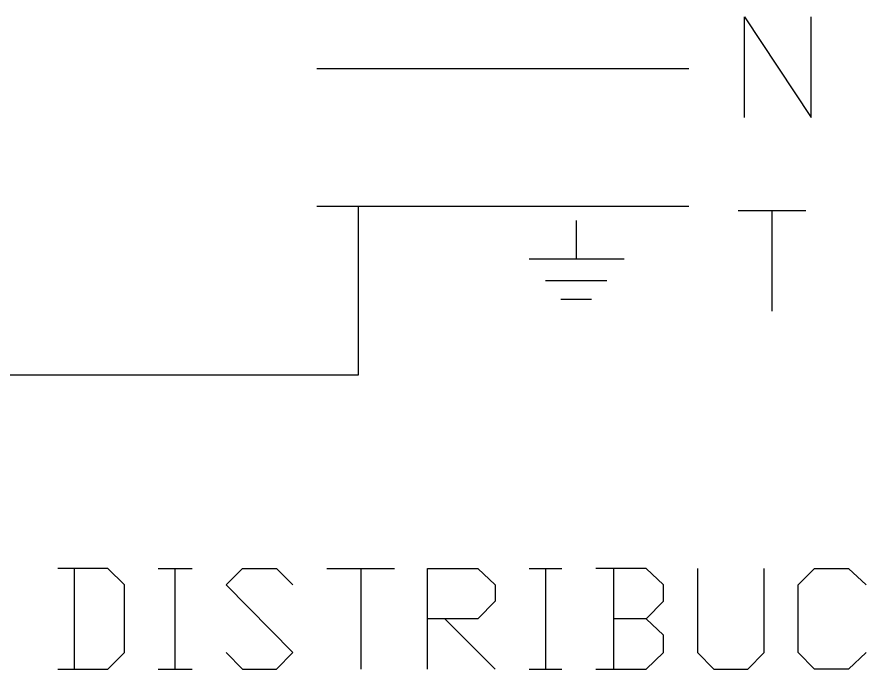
# Model space of a CAD drawing. Header units: metres. Extents: x 0 to 32.6, y 0 to 21.3.
# Drawn here: x 3.507 to 4.289, y 18.778 to 19.379 of the extents above; entities that cross this region are included whole.
import ezdxf

# ---------------------------------------------------------------- set-up
doc = ezdxf.new("R2010")
doc.units = ezdxf.units.M
doc.layers.add('TABLA', color=7, linetype='Continuous')

msp = doc.modelspace()

# ---------------------------------------------------------------- linework, layer by layer
at = {"layer": 'TABLA'}
for p, q in [((3.78313, 19.33166), (4.12581, 19.33166)), ((3.78313, 19.20466), (4.12581, 19.20466)), ((4.17116, 19.20063), (4.23365, 19.20063)), ((4.20241, 19.20063), (4.20241, 19.10791)), ((4.02199, 19.19156), (4.02199, 19.15629)), ((3.97866, 19.15629), (4.06634, 19.15629)), ((3.99377, 19.13613), (4.05021, 19.13613)), ((4.00788, 19.11899), (4.0361, 19.11899)), ((3.55938, 18.87105), (3.55938, 18.77833)), ((3.63698, 18.87105), (3.66823, 18.87105)), ((3.6521, 18.87105), (3.6521, 18.77833)), ((3.7922, 18.87105), (3.85469, 18.87105)), ((3.82344, 18.87105), (3.82344, 18.77833)), ((3.97866, 18.87105), (4.00889, 18.87105)), ((3.99377, 18.87105), (3.99377, 18.77833)), ((4.05626, 18.87105), (4.05626, 18.77833)), ((3.90105, 18.82469), (3.94741, 18.77833)), ((3.63698, 18.77833), (3.66823, 18.77833)), ((3.97866, 18.77833), (4.00889, 18.77833))]:
    msp.add_line(p, q, dxfattribs=at)
for points in [[(4.17721, 19.2863), (4.17721, 19.37903), (4.23869, 19.2863), (4.23869, 19.37903)], [(1.76736, 19.04945), (3.82143, 19.04945), (3.82143, 19.20466)], [(3.54426, 18.77833), (3.59062, 18.77833), (3.60574, 18.79345), (3.60574, 18.85594), (3.59062, 18.87105), (3.54426, 18.87105)], [(3.69947, 18.79345), (3.71459, 18.77833), (3.74583, 18.77833), (3.76095, 18.79345), (3.69947, 18.85594), (3.71459, 18.87105), (3.74583, 18.87105), (3.76095, 18.85594)], [(3.88492, 18.77833), (3.88492, 18.87105), (3.93128, 18.87105), (3.94741, 18.85594), (3.94741, 18.84082), (3.93128, 18.82469), (3.88492, 18.82469)], [(4.0865, 18.82469), (4.10262, 18.84082), (4.10262, 18.85594), (4.0865, 18.87105), (4.04014, 18.87105)], [(4.13387, 18.87105), (4.13387, 18.79345), (4.14899, 18.77833), (4.18023, 18.77833), (4.19535, 18.79345), (4.19535, 18.87105)], [(4.28908, 18.79345), (4.27296, 18.77833), (4.24171, 18.77833), (4.22659, 18.79345), (4.22659, 18.85594), (4.24171, 18.87105), (4.27296, 18.87105), (4.28908, 18.85594)], [(4.04014, 18.77833), (4.0865, 18.77833), (4.10262, 18.79345), (4.10262, 18.80957), (4.0865, 18.82469), (4.05626, 18.82469)]]:
    msp.add_lwpolyline(points, dxfattribs=at)

doc.saveas('drawing.dxf')
